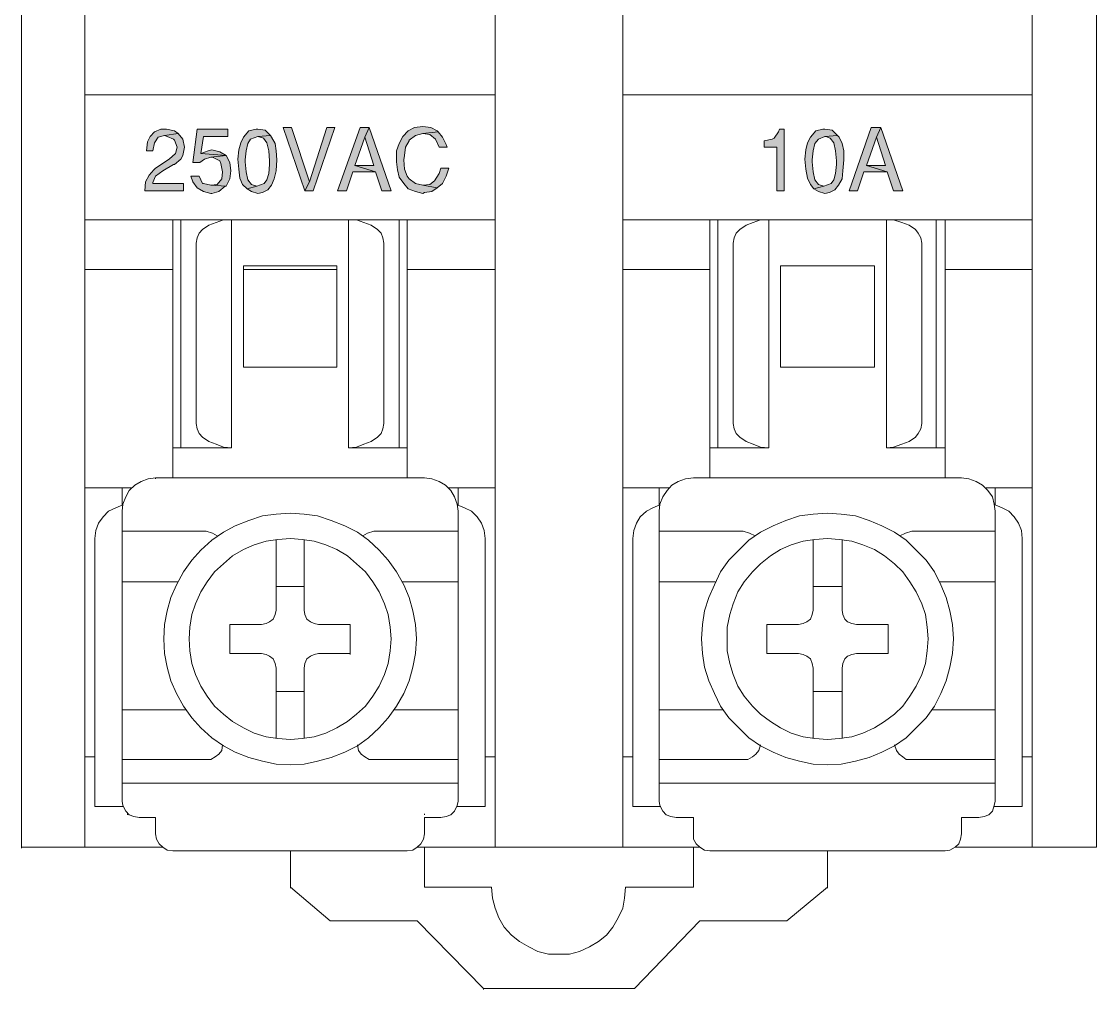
# Model space of a CAD drawing. Header units: inches. Extents: x 103.9 to 132.6, y 15.4 to 69.1.
# Drawn here: x 103.86 to 132.6, y 15.44 to 41.32 of the extents above; entities that cross this region are included whole.
import ezdxf

# ---------------------------------------------------------------- set-up
doc = ezdxf.new("R2010")
doc.units = ezdxf.units.IN
doc.header["$MEASUREMENT"] = 0

msp = doc.modelspace()

# ---------------------------------------------------------------- hatches: boundary and pattern name
at = {"transparency": 33554560}
for points in [[(114.584, 38.517), (114.366, 38.493), (114.197, 38.396), (114.052, 38.251), (113.955, 38.057), (113.882, 37.863), (113.882, 37.621), (113.882, 37.573), (113.906, 37.355), (113.955, 37.161), (114.076, 36.992), (114.197, 36.846), (114.391, 36.774), (114.584, 36.725), (114.633, 36.75), (114.827, 36.774), (114.972, 36.871), (114.584, 36.943), (114.391, 36.992), (114.221, 37.113), (114.173, 37.185), (114.1, 37.379), (114.076, 37.621), (114.1, 37.742), (114.124, 37.96), (114.221, 38.13), (114.221, 38.154), (114.391, 38.275), (114.584, 38.324), (114.996, 38.372), (114.972, 38.396), (114.802, 38.493)], [(108.046, 38.324), (107.683, 38.275), (107.756, 38.251), (107.925, 38.178), (107.949, 38.154), (108.022, 37.96), (107.974, 37.791), (107.804, 37.646), (107.441, 37.403), (107.392, 37.355), (107.271, 37.21), (107.174, 37.04), (107.15, 36.798), (108.192, 36.798), (108.192, 36.992), (107.368, 36.992), (107.368, 37.016), (107.441, 37.185), (107.635, 37.331), (107.925, 37.5), (107.949, 37.5), (108.119, 37.646), (108.167, 37.742), (108.216, 37.96), (108.167, 38.178)], [(107.731, 38.445), (107.586, 38.445), (107.416, 38.372), (107.295, 38.251), (107.223, 38.106), (107.199, 37.863), (107.368, 37.863), (107.416, 38.082), (107.514, 38.227), (107.683, 38.275), (108.046, 38.324), (107.949, 38.396)], [(109.378, 38.445), (108.555, 38.445), (108.434, 37.549), (108.627, 37.549), (108.748, 37.646), (108.918, 37.694), (109.33, 37.742), (108.652, 37.791), (108.724, 38.251), (109.378, 38.251)], [(110.177, 38.445), (110.129, 38.445), (109.935, 38.396), (109.79, 38.227), (109.717, 38.082), (109.669, 37.888), (109.645, 37.646), (109.669, 37.379), (109.693, 37.137), (109.766, 36.968), (109.887, 36.846), (110.153, 36.919), (110.008, 36.968), (109.911, 37.089), (109.863, 37.307), (109.838, 37.573), (109.838, 37.621), (109.863, 37.863), (109.911, 38.057), (109.984, 38.178), (110.177, 38.251), (110.516, 38.275), (110.371, 38.421)], [(110.516, 38.275), (110.177, 38.251), (110.323, 38.203), (110.419, 38.082), (110.468, 37.863), (110.492, 37.597), (110.492, 37.5), (110.468, 37.258), (110.419, 37.089), (110.347, 36.992), (110.153, 36.919), (109.887, 36.846), (110.008, 36.774), (110.177, 36.725), (110.298, 36.75), (110.444, 36.822), (110.541, 36.943), (110.613, 37.113), (110.662, 37.331), (110.686, 37.621), (110.662, 37.863), (110.637, 38.057), (110.541, 38.227)], [(111.073, 38.493), (110.855, 38.493), (111.436, 36.798), (111.557, 37.04)], [(112.235, 38.493), (112.017, 38.493), (111.557, 37.04), (111.436, 36.798), (111.654, 36.798)], [(113.156, 38.493), (112.913, 38.493), (112.308, 36.798), (112.55, 36.798), (112.72, 37.307), (113.325, 37.307), (112.768, 37.476), (113.034, 38.227)], [(113.156, 38.493), (113.034, 38.227), (113.277, 37.476), (112.768, 37.476), (113.325, 37.307), (113.495, 36.798), (113.737, 36.798)], [(114.996, 38.372), (114.584, 38.324), (114.778, 38.3), (114.923, 38.178), (115.02, 37.96), (115.238, 37.96), (115.214, 38.033), (115.117, 38.227)], [(124.247, 38.445), (124.126, 38.445), (124.101, 38.372), (123.98, 38.203), (123.932, 38.178), (123.714, 38.13), (123.714, 37.96), (124.053, 37.96), (124.053, 36.798), (124.247, 36.798)], [(125.336, 38.445), (125.287, 38.445), (125.094, 38.396), (124.949, 38.227), (124.876, 38.082), (124.828, 37.888), (124.804, 37.646), (124.828, 37.379), (124.876, 37.137), (124.949, 36.968), (125.046, 36.846), (125.312, 36.919), (125.166, 36.968), (125.07, 37.089), (125.021, 37.307), (124.997, 37.573), (124.997, 37.621), (125.021, 37.863), (125.07, 38.057), (125.166, 38.178), (125.336, 38.251), (125.675, 38.275), (125.53, 38.421)], [(125.675, 38.275), (125.336, 38.251), (125.36, 38.251), (125.481, 38.203), (125.578, 38.082), (125.626, 37.863), (125.651, 37.597), (125.651, 37.5), (125.626, 37.258), (125.578, 37.089), (125.505, 36.992), (125.312, 36.919), (125.046, 36.846), (125.166, 36.774), (125.336, 36.725), (125.457, 36.75), (125.602, 36.822), (125.699, 36.943), (125.796, 37.113), (125.82, 37.331), (125.844, 37.621), (125.844, 37.863), (125.796, 38.057), (125.723, 38.227)], [(126.837, 38.493), (126.571, 38.493), (125.99, 36.798), (126.208, 36.798), (126.377, 37.307), (127.007, 37.307), (126.45, 37.476), (126.716, 38.227)], [(126.837, 38.493), (126.716, 38.227), (126.958, 37.476), (126.45, 37.476), (127.007, 37.307), (127.176, 36.798), (127.418, 36.798)], [(108.942, 37.888), (108.845, 37.863), (108.652, 37.791), (109.33, 37.742), (109.16, 37.839)], [(109.33, 37.742), (108.918, 37.694), (108.966, 37.694), (109.16, 37.597), (109.184, 37.524), (109.233, 37.307), (109.209, 37.113), (109.088, 36.968), (108.918, 36.943), (109.33, 36.919), (109.427, 37.113), (109.451, 37.331), (109.427, 37.549)], [(115.287, 37.403), (115.069, 37.403), (115.02, 37.258), (114.899, 37.064), (114.778, 36.968), (114.584, 36.943), (114.972, 36.871), (115.117, 36.992), (115.214, 37.185)], [(108.603, 37.185), (108.385, 37.185), (108.434, 37.04), (108.555, 36.871), (108.724, 36.774), (108.918, 36.725), (108.942, 36.725), (109.136, 36.774), (109.305, 36.919), (109.33, 36.919), (108.918, 36.943), (108.724, 36.992), (108.7, 36.992)]]:
    msp.add_hatch(color=0, dxfattribs=at).paths.add_polyline_path(points, flags=0)

# ---------------------------------------------------------------- linework, layer by layer
at = {"color": 0, "lineweight": 13, "flags": 128}
for points in [[(103.857, 68.981), (103.857, 19.242)], [(105.552, 68.981), (105.552, 19.242)], [(116.522, 68.981), (116.522, 19.242)], [(119.936, 68.981), (119.936, 19.242)], [(130.882, 68.981), (130.882, 19.242)], [(132.601, 68.981), (132.601, 19.242)], [(105.552, 39.365), (116.522, 39.365)], [(119.936, 39.365), (130.882, 39.365)], [(114.584, 38.517), (114.584, 38.517), (114.366, 38.493), (114.197, 38.396), (114.052, 38.251), (114.052, 38.251), (113.955, 38.057), (113.882, 37.863), (113.882, 37.621), (113.882, 37.573), (113.906, 37.355), (113.955, 37.161), (114.076, 36.992), (114.197, 36.846), (114.391, 36.774), (114.584, 36.725), (114.633, 36.75), (114.827, 36.774), (114.972, 36.871), (114.584, 36.943), (114.584, 36.943), (114.391, 36.992), (114.221, 37.113), (114.173, 37.185), (114.1, 37.379), (114.076, 37.621), (114.1, 37.742), (114.124, 37.96), (114.221, 38.13), (114.221, 38.154), (114.391, 38.275), (114.584, 38.324), (114.996, 38.372), (114.972, 38.396), (114.802, 38.493), (114.584, 38.517), (114.584, 38.517)], [(108.046, 38.324), (107.683, 38.275), (107.756, 38.251), (107.925, 38.178), (107.949, 38.154), (108.022, 37.96), (107.974, 37.791), (107.804, 37.646), (107.441, 37.403), (107.392, 37.355), (107.271, 37.21), (107.174, 37.04), (107.15, 36.798), (108.192, 36.798), (108.192, 36.992), (107.368, 36.992), (107.368, 37.016), (107.441, 37.185), (107.635, 37.331), (107.925, 37.5), (107.949, 37.5), (108.119, 37.646), (108.167, 37.742), (108.216, 37.96), (108.216, 37.96), (108.167, 38.178), (108.046, 38.324), (108.046, 38.324)], [(107.731, 38.445), (107.586, 38.445), (107.416, 38.372), (107.295, 38.251), (107.223, 38.106), (107.199, 37.863), (107.368, 37.863), (107.416, 38.082), (107.514, 38.227), (107.683, 38.275), (108.046, 38.324), (107.949, 38.396), (107.731, 38.445), (107.731, 38.445)], [(109.378, 38.445), (108.555, 38.445), (108.434, 37.549), (108.627, 37.549), (108.748, 37.646), (108.918, 37.694), (109.33, 37.742), (108.652, 37.791), (108.724, 38.251), (109.378, 38.251), (109.378, 38.445), (109.378, 38.445)], [(110.177, 38.445), (110.129, 38.445), (109.935, 38.396), (109.79, 38.227), (109.717, 38.082), (109.669, 37.888), (109.645, 37.646), (109.669, 37.379), (109.693, 37.137), (109.766, 36.968), (109.887, 36.846), (110.153, 36.919), (110.153, 36.919), (110.008, 36.968), (109.911, 37.089), (109.863, 37.307), (109.838, 37.573), (109.838, 37.621), (109.863, 37.863), (109.911, 38.057), (109.984, 38.178), (110.177, 38.251), (110.516, 38.275), (110.371, 38.421), (110.177, 38.445), (110.177, 38.445)], [(110.516, 38.275), (110.177, 38.251), (110.177, 38.251), (110.323, 38.203), (110.419, 38.082), (110.468, 37.863), (110.492, 37.597), (110.492, 37.5), (110.468, 37.258), (110.419, 37.089), (110.347, 36.992), (110.153, 36.919), (109.887, 36.846), (110.008, 36.774), (110.177, 36.725), (110.298, 36.75), (110.444, 36.822), (110.541, 36.943), (110.613, 37.113), (110.662, 37.331), (110.686, 37.621), (110.662, 37.863), (110.637, 38.057), (110.541, 38.227), (110.516, 38.275), (110.516, 38.275)], [(111.073, 38.493), (110.855, 38.493), (111.436, 36.798), (111.557, 37.04), (111.073, 38.493), (111.073, 38.493)], [(112.235, 38.493), (112.017, 38.493), (111.557, 37.04), (111.436, 36.798), (111.654, 36.798), (112.235, 38.493), (112.235, 38.493)], [(113.156, 38.493), (112.913, 38.493), (112.308, 36.798), (112.55, 36.798), (112.72, 37.307), (113.325, 37.307), (112.768, 37.476), (113.034, 38.227), (113.156, 38.493), (113.156, 38.493)], [(113.156, 38.493), (113.034, 38.227), (113.277, 37.476), (112.768, 37.476), (113.325, 37.307), (113.495, 36.798), (113.737, 36.798), (113.156, 38.493), (113.156, 38.493)], [(114.996, 38.372), (114.584, 38.324), (114.584, 38.324), (114.778, 38.3), (114.923, 38.178), (115.02, 37.96), (115.238, 37.96), (115.214, 38.033), (115.117, 38.227), (114.996, 38.372), (114.996, 38.372)], [(124.247, 38.445), (124.126, 38.445), (124.101, 38.372), (123.98, 38.203), (123.932, 38.178), (123.714, 38.13), (123.714, 37.96), (124.053, 37.96), (124.053, 36.798), (124.247, 36.798), (124.247, 38.445), (124.247, 38.445)], [(125.336, 38.445), (125.287, 38.445), (125.094, 38.396), (124.949, 38.227), (124.876, 38.082), (124.828, 37.888), (124.804, 37.646), (124.828, 37.379), (124.876, 37.137), (124.949, 36.968), (125.046, 36.846), (125.312, 36.919), (125.312, 36.919), (125.166, 36.968), (125.07, 37.089), (125.021, 37.307), (124.997, 37.573), (124.997, 37.621), (125.021, 37.863), (125.07, 38.057), (125.166, 38.178), (125.336, 38.251), (125.675, 38.275), (125.53, 38.421), (125.336, 38.445), (125.336, 38.445)], [(125.675, 38.275), (125.336, 38.251), (125.36, 38.251), (125.481, 38.203), (125.578, 38.082), (125.626, 37.863), (125.651, 37.597), (125.651, 37.5), (125.626, 37.258), (125.578, 37.089), (125.505, 36.992), (125.312, 36.919), (125.046, 36.846), (125.166, 36.774), (125.336, 36.725), (125.457, 36.75), (125.602, 36.822), (125.699, 36.943), (125.796, 37.113), (125.82, 37.331), (125.844, 37.621), (125.844, 37.863), (125.796, 38.057), (125.723, 38.227), (125.675, 38.275), (125.675, 38.275)], [(126.837, 38.493), (126.571, 38.493), (125.99, 36.798), (126.208, 36.798), (126.377, 37.307), (127.007, 37.307), (126.45, 37.476), (126.716, 38.227), (126.837, 38.493), (126.837, 38.493)], [(126.837, 38.493), (126.716, 38.227), (126.958, 37.476), (126.45, 37.476), (127.007, 37.307), (127.176, 36.798), (127.418, 36.798), (126.837, 38.493), (126.837, 38.493)], [(108.942, 37.888), (108.845, 37.863), (108.652, 37.791), (109.33, 37.742), (109.16, 37.839), (108.942, 37.888), (108.942, 37.888)], [(109.33, 37.742), (108.918, 37.694), (108.966, 37.694), (109.16, 37.597), (109.184, 37.524), (109.233, 37.307), (109.209, 37.113), (109.088, 36.968), (108.918, 36.943), (109.33, 36.919), (109.427, 37.113), (109.451, 37.331), (109.451, 37.331), (109.427, 37.549), (109.33, 37.742), (109.33, 37.742)], [(115.287, 37.403), (115.069, 37.403), (115.02, 37.258), (114.899, 37.064), (114.778, 36.968), (114.584, 36.943), (114.972, 36.871), (115.117, 36.992), (115.214, 37.185), (115.287, 37.403), (115.287, 37.403)], [(108.603, 37.185), (108.385, 37.185), (108.434, 37.04), (108.555, 36.871), (108.724, 36.774), (108.918, 36.725), (108.942, 36.725), (109.136, 36.774), (109.305, 36.919), (109.33, 36.919), (108.918, 36.943), (108.724, 36.992), (108.7, 36.992), (108.603, 37.185), (108.603, 37.185)], [(105.552, 36.023), (116.522, 36.023)], [(109.475, 36.023), (107.901, 36.023)], [(107.901, 29.122), (107.901, 36.023)], [(108.119, 36.023), (108.119, 29.921)], [(109.475, 36.023), (109.257, 36.023), (109.063, 35.95), (108.87, 35.878), (108.7, 35.757)], [(109.475, 36.023), (109.475, 29.921)], [(113.373, 35.757), (113.204, 35.878), (113.01, 35.95), (112.816, 36.023), (112.599, 36.023)], [(112.599, 36.023), (114.173, 36.023)], [(112.599, 36.023), (112.599, 29.921)], [(113.955, 36.023), (113.955, 29.921)], [(114.173, 29.122), (114.173, 36.023)], [(119.936, 36.023), (130.882, 36.023)], [(123.835, 36.023), (122.261, 36.023)], [(122.261, 29.122), (122.261, 36.023)], [(122.479, 36.023), (122.479, 29.921)], [(123.835, 36.023), (123.617, 36.023), (123.423, 35.95), (123.229, 35.878), (123.06, 35.757)], [(123.835, 36.023), (123.835, 29.921)], [(126.983, 36.023), (128.557, 36.023)], [(127.757, 35.757), (127.588, 35.878), (127.394, 35.95), (127.176, 36.023), (126.983, 36.023)], [(126.983, 36.023), (126.983, 29.921)], [(128.314, 36.023), (128.314, 29.921)], [(128.557, 29.122), (128.557, 36.023)], [(108.7, 35.757), (108.603, 35.66), (108.555, 35.539), (108.531, 35.394)], [(113.543, 35.394), (113.519, 35.539), (113.47, 35.66), (113.373, 35.757)], [(123.06, 35.757), (122.963, 35.66), (122.915, 35.539), (122.89, 35.394)], [(127.927, 35.394), (127.903, 35.539), (127.83, 35.66), (127.757, 35.757)], [(108.531, 35.394), (108.531, 30.575)], [(113.543, 35.394), (113.543, 30.575)], [(122.89, 35.394), (122.89, 30.575)], [(127.927, 35.394), (127.927, 30.575)], [(109.79, 34.788), (112.284, 34.788)], [(109.79, 32.076), (109.79, 34.788)], [(112.284, 32.076), (112.284, 34.788)], [(124.15, 32.076), (124.15, 34.788)], [(124.15, 34.788), (126.668, 34.788)], [(126.668, 32.076), (126.668, 34.788)], [(105.552, 34.692), (107.901, 34.692)], [(109.79, 34.692), (112.284, 34.692)], [(114.173, 34.692), (116.522, 34.692)], [(119.936, 34.692), (122.261, 34.692)], [(128.557, 34.692), (130.882, 34.692)], [(109.79, 32.076), (112.284, 32.076)], [(124.15, 32.076), (126.668, 32.076)], [(108.531, 30.575), (108.555, 30.429), (108.603, 30.308), (108.7, 30.211)], [(113.373, 30.211), (113.47, 30.308), (113.519, 30.429), (113.543, 30.575)], [(122.89, 30.575), (122.915, 30.429), (122.963, 30.308), (123.06, 30.211)], [(127.757, 30.211), (127.83, 30.308), (127.903, 30.429), (127.927, 30.575)], [(108.7, 30.211), (108.87, 30.09), (109.063, 30.018), (109.257, 29.945), (109.475, 29.921)], [(112.599, 29.921), (112.816, 29.945), (113.01, 30.018), (113.204, 30.09), (113.373, 30.211)], [(123.06, 30.211), (123.229, 30.09), (123.423, 30.018), (123.617, 29.945), (123.835, 29.921)], [(126.983, 29.921), (127.176, 29.945), (127.394, 30.018), (127.588, 30.09), (127.757, 30.211)], [(109.475, 29.921), (107.901, 29.921)], [(112.599, 29.921), (114.173, 29.921)], [(123.835, 29.921), (122.261, 29.921)], [(126.983, 29.921), (128.557, 29.921)], [(107.441, 29.122), (107.247, 29.097), (107.053, 29.025), (106.884, 28.928), (106.738, 28.783), (106.642, 28.613), (106.569, 28.419), (106.545, 28.226)], [(107.441, 29.122), (107.441, 29.097)], [(107.441, 29.122), (114.633, 29.122)], [(115.529, 28.226), (115.505, 28.419), (115.432, 28.613), (115.335, 28.783), (115.19, 28.928), (115.02, 29.025), (114.827, 29.097), (114.633, 29.122)], [(121.825, 29.122), (121.607, 29.097), (121.413, 29.025), (121.244, 28.928), (121.123, 28.783), (121.002, 28.613), (120.929, 28.419), (120.905, 28.226)], [(121.825, 29.122), (128.993, 29.122)], [(129.889, 28.226), (129.864, 28.419), (129.816, 28.613), (129.695, 28.783), (129.55, 28.928), (129.38, 29.025), (129.186, 29.097), (128.993, 29.122)], [(105.552, 28.855), (106.811, 28.855)], [(106.545, 28.395), (106.545, 28.855)], [(116.522, 28.855), (115.262, 28.855)], [(115.529, 28.395), (115.529, 28.855)], [(119.936, 28.855), (121.171, 28.855)], [(120.905, 28.395), (120.905, 28.855)], [(130.882, 28.855), (129.646, 28.855)], [(129.889, 28.395), (129.889, 28.855)], [(106.569, 28.395), (106.375, 28.322), (106.182, 28.226), (106.036, 28.081), (105.915, 27.911), (105.842, 27.717), (105.818, 27.5)], [(106.545, 20.477), (106.545, 28.226)], [(111.049, 21.445), (111.412, 21.469), (111.775, 21.542), (112.138, 21.639), (112.502, 21.784), (112.841, 21.954), (113.131, 22.172), (113.422, 22.438), (113.664, 22.705), (113.882, 23.019), (114.076, 23.358), (114.221, 23.697), (114.318, 24.061), (114.391, 24.424), (114.415, 24.812), (114.391, 25.199), (114.318, 25.562), (114.221, 25.925), (114.076, 26.264), (113.882, 26.604), (113.664, 26.918), (113.422, 27.185), (113.131, 27.451), (112.841, 27.669), (112.502, 27.839), (112.138, 27.984), (111.775, 28.105), (111.412, 28.153), (111.049, 28.178), (110.662, 28.153), (110.298, 28.105), (109.935, 27.984), (109.572, 27.839), (109.257, 27.669), (108.942, 27.451), (108.652, 27.185), (108.409, 26.918), (108.192, 26.604), (107.998, 26.264), (107.853, 25.925), (107.756, 25.562), (107.683, 25.199), (107.659, 24.812), (107.683, 24.424), (107.756, 24.061), (107.853, 23.697), (107.998, 23.358), (108.192, 23.019), (108.409, 22.705), (108.652, 22.438), (108.942, 22.172), (109.257, 21.954), (109.572, 21.784), (109.935, 21.639), (110.298, 21.542), (110.662, 21.469), (111.049, 21.445)], [(116.255, 27.5), (116.231, 27.717), (116.158, 27.911), (116.037, 28.081), (115.892, 28.226), (115.698, 28.322), (115.505, 28.395)], [(115.529, 20.477), (115.529, 28.226)], [(120.929, 28.395), (120.735, 28.322), (120.565, 28.226), (120.396, 28.081), (120.299, 27.911), (120.226, 27.717), (120.202, 27.5)], [(120.905, 20.477), (120.905, 28.226)], [(125.408, 21.445), (125.772, 21.469), (126.159, 21.542), (126.522, 21.639), (126.862, 21.784), (127.201, 21.954), (127.515, 22.172), (127.782, 22.438), (128.048, 22.705), (128.266, 23.019), (128.436, 23.358), (128.581, 23.697), (128.678, 24.061), (128.75, 24.424), (128.775, 24.812), (128.75, 25.199), (128.678, 25.562), (128.581, 25.925), (128.436, 26.264), (128.266, 26.604), (128.048, 26.918), (127.782, 27.185), (127.515, 27.451), (127.201, 27.669), (126.862, 27.839), (126.522, 27.984), (126.159, 28.105), (125.772, 28.153), (125.408, 28.178), (125.021, 28.153), (124.658, 28.105), (124.295, 27.984), (123.956, 27.839), (123.617, 27.669), (123.302, 27.451), (123.036, 27.185), (122.769, 26.918), (122.551, 26.604), (122.382, 26.264), (122.236, 25.925), (122.115, 25.562), (122.067, 25.199), (122.043, 24.812), (122.067, 24.424), (122.115, 24.061), (122.236, 23.697), (122.382, 23.358), (122.551, 23.019), (122.769, 22.705), (123.036, 22.438), (123.302, 22.172), (123.617, 21.954), (123.956, 21.784), (124.295, 21.639), (124.658, 21.542), (125.021, 21.469), (125.408, 21.445)], [(130.615, 27.5), (130.591, 27.717), (130.518, 27.911), (130.397, 28.081), (130.252, 28.226), (130.082, 28.322), (129.889, 28.395)], [(129.889, 20.477), (129.889, 28.226)], [(106.545, 27.693), (108.797, 27.693)], [(109.088, 27.572), (108.966, 27.645), (108.797, 27.693)], [(113.277, 27.693), (113.107, 27.645), (112.986, 27.572)], [(113.277, 27.693), (115.529, 27.693)], [(120.905, 27.693), (123.157, 27.693)], [(123.472, 27.572), (123.326, 27.645), (123.157, 27.693)], [(127.661, 27.693), (127.491, 27.645), (127.346, 27.572)], [(127.661, 27.693), (129.889, 27.693)], [(105.818, 20.332), (105.818, 27.5)], [(111.049, 22.123), (111.363, 22.148), (111.678, 22.196), (111.993, 22.293), (112.284, 22.438), (112.574, 22.608), (112.816, 22.801), (113.059, 23.019), (113.252, 23.286), (113.422, 23.552), (113.567, 23.867), (113.664, 24.158), (113.713, 24.497), (113.737, 24.812), (113.713, 25.126), (113.664, 25.465), (113.567, 25.756), (113.422, 26.071), (113.252, 26.337), (113.059, 26.604), (112.816, 26.822), (112.574, 27.039), (112.284, 27.209), (111.993, 27.33), (111.678, 27.427), (111.363, 27.475), (111.049, 27.5), (110.71, 27.475), (110.395, 27.427), (110.08, 27.33), (109.79, 27.209), (109.499, 27.039), (109.257, 26.822), (109.015, 26.604), (108.821, 26.337), (108.652, 26.071), (108.506, 25.756), (108.409, 25.465), (108.361, 25.126), (108.337, 24.812), (108.361, 24.497), (108.409, 24.158), (108.506, 23.867), (108.652, 23.552), (108.821, 23.286), (109.015, 23.019), (109.257, 22.801), (109.499, 22.608), (109.79, 22.438), (110.08, 22.293), (110.395, 22.196), (110.71, 22.148), (111.049, 22.123)], [(110.662, 25.586), (110.662, 27.475)], [(111.412, 25.586), (111.412, 27.475)], [(116.255, 20.332), (116.255, 27.5)], [(120.202, 20.332), (120.202, 27.5)], [(125.408, 22.123), (125.723, 22.148), (126.062, 22.196), (126.353, 22.293), (126.668, 22.438), (126.934, 22.608), (127.201, 22.801), (127.418, 23.019), (127.612, 23.286), (127.782, 23.552), (127.927, 23.867), (128.024, 24.158), (128.072, 24.497), (128.097, 24.812), (128.072, 25.126), (128.024, 25.465), (127.927, 25.756), (127.782, 26.071), (127.612, 26.337), (127.418, 26.604), (127.201, 26.822), (126.934, 27.039), (126.668, 27.209), (126.353, 27.33), (126.062, 27.427), (125.723, 27.475), (125.408, 27.5), (125.07, 27.475), (124.755, 27.427), (124.44, 27.33), (124.15, 27.209), (123.883, 27.039), (123.617, 26.822), (123.399, 26.604), (123.181, 26.337), (123.011, 26.071), (122.89, 25.756), (122.793, 25.465), (122.721, 25.126), (122.721, 24.812), (122.721, 24.497), (122.793, 24.158), (122.89, 23.867), (123.011, 23.552), (123.181, 23.286), (123.399, 23.019), (123.617, 22.801), (123.883, 22.608), (124.15, 22.438), (124.44, 22.293), (124.755, 22.196), (125.07, 22.148), (125.408, 22.123)], [(125.021, 25.586), (125.021, 27.475)], [(125.796, 25.586), (125.796, 27.475)], [(130.615, 20.332), (130.615, 27.5)], [(106.545, 26.337), (108.046, 26.337)], [(111.412, 26.216), (110.662, 26.216)], [(114.027, 26.337), (115.529, 26.337)], [(120.905, 26.337), (122.406, 26.337)], [(125.796, 26.216), (125.021, 26.216)], [(128.411, 26.337), (129.889, 26.337)], [(110.274, 25.199), (110.395, 25.223), (110.492, 25.272), (110.589, 25.344), (110.637, 25.465), (110.662, 25.586)], [(111.412, 25.586), (111.436, 25.465), (111.485, 25.344), (111.582, 25.272), (111.678, 25.223), (111.799, 25.199)], [(124.634, 25.199), (124.755, 25.223), (124.852, 25.272), (124.949, 25.344), (124.997, 25.465), (125.021, 25.586)], [(125.796, 25.586), (125.82, 25.465), (125.869, 25.344), (125.941, 25.272), (126.062, 25.223), (126.183, 25.199)], [(110.274, 25.199), (109.427, 25.199)], [(109.427, 25.199), (109.427, 24.424)], [(111.799, 25.199), (112.647, 25.199)], [(112.647, 25.199), (112.647, 25.175)], [(112.647, 25.199), (112.647, 24.424)], [(124.634, 25.199), (123.786, 25.199)], [(123.786, 25.199), (123.786, 24.424)], [(126.183, 25.199), (127.031, 25.199)], [(127.031, 25.199), (127.031, 24.424)], [(110.274, 24.424), (109.427, 24.424)], [(110.662, 24.036), (110.637, 24.158), (110.589, 24.279), (110.492, 24.351), (110.395, 24.4), (110.274, 24.424)], [(111.799, 24.424), (111.678, 24.4), (111.582, 24.351), (111.485, 24.279), (111.436, 24.158), (111.412, 24.036)], [(111.799, 24.424), (112.647, 24.424)], [(112.647, 24.424), (112.647, 24.4)], [(124.634, 24.424), (123.786, 24.424)], [(125.021, 24.036), (124.997, 24.158), (124.949, 24.279), (124.852, 24.351), (124.755, 24.4), (124.634, 24.424)], [(126.183, 24.424), (126.062, 24.4), (125.941, 24.351), (125.869, 24.279), (125.82, 24.158), (125.796, 24.036)], [(126.183, 24.424), (127.031, 24.424)], [(110.662, 22.148), (110.662, 24.036)], [(111.412, 22.148), (111.412, 24.036)], [(125.021, 22.148), (125.021, 24.036)], [(125.796, 22.148), (125.796, 24.036)], [(111.412, 23.407), (110.662, 23.407)], [(125.796, 23.407), (125.021, 23.407)], [(106.545, 22.922), (108.24, 22.922)], [(113.834, 22.922), (115.529, 22.922)], [(120.905, 22.922), (122.624, 22.922)], [(128.194, 22.922), (129.889, 22.922)], [(108.797, 21.591), (108.918, 21.591), (109.039, 21.663), (109.136, 21.736), (109.209, 21.833), (109.233, 21.978)], [(112.841, 21.978), (112.865, 21.833), (112.938, 21.736), (113.034, 21.663), (113.156, 21.591), (113.277, 21.591)], [(123.157, 21.591), (123.278, 21.591), (123.399, 21.663), (123.496, 21.736), (123.568, 21.833), (123.617, 21.978)], [(127.201, 21.978), (127.249, 21.833), (127.322, 21.736), (127.418, 21.663), (127.515, 21.591), (127.661, 21.591)], [(105.552, 21.663), (105.818, 21.663)], [(106.545, 21.591), (108.797, 21.591)], [(113.277, 21.591), (115.529, 21.591)], [(116.522, 21.663), (116.255, 21.663)], [(119.936, 21.663), (120.202, 21.663)], [(120.905, 21.591), (123.157, 21.591)], [(127.661, 21.591), (129.889, 21.591)], [(130.882, 21.663), (130.615, 21.663)], [(106.545, 20.961), (115.529, 20.961)], [(120.905, 20.961), (129.889, 20.961)], [(106.545, 20.477), (106.569, 20.356), (106.642, 20.211), (106.738, 20.114), (106.86, 20.065), (107.005, 20.041)], [(115.069, 20.041), (115.214, 20.065), (115.335, 20.114), (115.432, 20.211), (115.505, 20.356), (115.529, 20.477)], [(120.905, 20.477), (120.929, 20.356), (121.002, 20.211), (121.098, 20.114), (121.219, 20.065), (121.365, 20.041)], [(129.453, 20.041), (129.598, 20.065), (129.719, 20.114), (129.816, 20.211), (129.864, 20.356), (129.889, 20.477)], [(105.818, 20.332), (106.569, 20.332)], [(106.69, 20.138), (106.69, 20.114)], [(114.633, 20.138), (114.633, 20.114)], [(115.505, 20.332), (116.255, 20.332)], [(120.202, 20.332), (120.953, 20.332)], [(129.864, 20.332), (130.615, 20.332)], [(107.005, 20.041), (107.441, 20.041)], [(107.441, 20.041), (107.441, 19.605)], [(114.633, 20.041), (114.633, 19.605)], [(114.633, 20.041), (115.069, 20.041)], [(121.365, 20.041), (121.825, 20.041)], [(121.825, 20.041), (121.825, 19.605)], [(128.993, 20.041), (128.993, 19.605)], [(128.993, 20.041), (129.453, 20.041)], [(107.441, 19.605), (107.465, 19.46), (107.538, 19.339), (107.635, 19.242), (107.756, 19.169), (107.901, 19.145)], [(114.173, 19.145), (114.318, 19.169), (114.439, 19.242), (114.536, 19.339), (114.609, 19.46), (114.633, 19.605)], [(121.825, 19.605), (121.825, 19.46), (121.897, 19.339), (121.994, 19.242), (122.115, 19.169), (122.261, 19.145)], [(128.557, 19.145), (128.678, 19.169), (128.823, 19.242), (128.92, 19.339), (128.968, 19.46), (128.993, 19.605)], [(103.857, 19.242), (103.857, 19.218)], [(103.857, 19.242), (107.635, 19.242)], [(107.901, 19.145), (114.173, 19.145)], [(111.049, 19.145), (111.049, 18.176)], [(114.439, 19.242), (118.216, 19.242)], [(114.633, 19.242), (114.633, 18.176)], [(118.216, 19.242), (121.994, 19.242)], [(121.825, 19.242), (121.825, 18.176)], [(122.261, 19.145), (128.557, 19.145)], [(125.408, 19.145), (125.408, 18.176)], [(128.823, 19.242), (132.601, 19.242)], [(111.049, 18.176), (111.049, 18.152)], [(112.114, 17.28), (111.049, 18.176)], [(114.633, 18.176), (116.425, 18.176)], [(116.425, 18.176), (116.449, 17.886), (116.522, 17.619), (116.619, 17.353), (116.764, 17.111), (116.958, 16.893), (117.176, 16.723), (117.418, 16.578), (117.66, 16.457), (117.95, 16.384), (118.216, 16.384), (118.507, 16.384), (118.773, 16.457), (119.04, 16.578), (119.282, 16.723), (119.5, 16.893), (119.669, 17.111), (119.815, 17.353), (119.936, 17.619), (119.984, 17.886), (120.009, 18.176)], [(120.009, 18.176), (121.825, 18.176)], [(124.319, 17.28), (125.408, 18.176)], [(125.408, 18.176), (125.408, 18.152)], [(114.439, 17.28), (112.114, 17.28)], [(116.207, 15.464), (114.439, 17.28)], [(120.251, 15.464), (121.994, 17.28)], [(121.994, 17.28), (124.319, 17.28)], [(116.207, 15.464), (116.207, 15.44)], [(116.207, 15.464), (120.251, 15.464)], [(120.251, 15.464), (116.207, 15.464)]]:
    msp.add_lwpolyline(points, dxfattribs=at)

doc.saveas('drawing.dxf')
